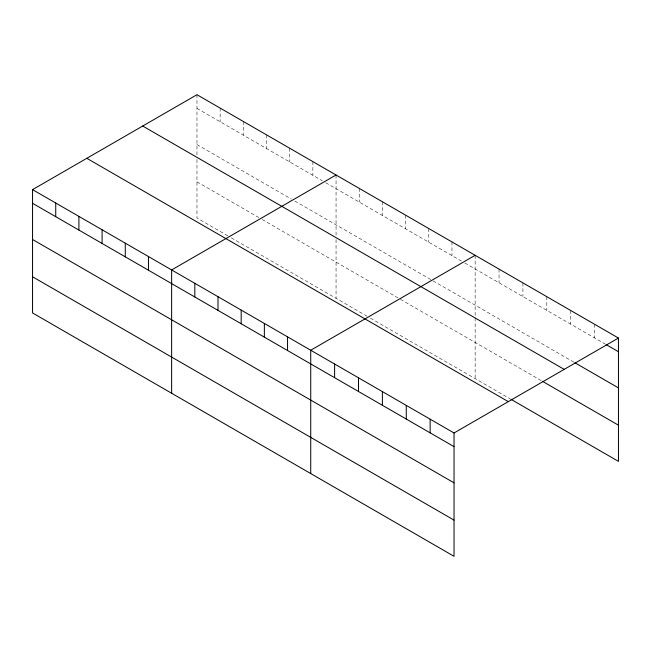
<?xml version="1.0" encoding="UTF-8"?>
<svg xmlns="http://www.w3.org/2000/svg" width="651" height="651" viewBox="0 0 651 651"><rect width="100%" height="100%" fill="white"/><g stroke="black" fill="none" stroke-linecap="round" stroke-linejoin="round"><path stroke-width="0.49" stroke-dasharray="3.25 2.44" d="M196.968 108.375L322.318 180.75M325.752 182.728L461.413 261.051M464.847 263.037L605.658 344.33M196.968 144.563L291.412 199.092M294.846 201.069L432.215 280.386M433.078 280.874L574.092 362.29M196.968 181.841L258.789 217.532M262.223 219.517L399.592 298.825M400.455 299.322L541.681 380.859M227.874 235.874L196.968 218.028L196.968 159.275M231.317 237.859L366.969 316.174M370.403 318.16L510.124 398.827M594.566 324.255L594.566 337.926M570.683 310.47L570.683 324.141M546.799 296.677L546.799 310.348M522.916 282.892L522.916 296.563M499.032 269.099L499.032 282.77M475.149 255.306L475.149 316.939M475.149 317.924L475.149 378.63M451.965 241.928L451.965 255.599M428.781 228.542L428.781 242.213M405.606 215.155L405.606 228.835M382.422 201.777L382.422 215.448M359.238 188.391L359.238 202.062M336.054 175.005L336.054 235.654M336.054 239.584L336.054 298.329M312.879 161.627L312.879 175.298M289.695 148.241L289.695 161.912M266.511 134.855L266.511 148.526M243.336 121.477L243.336 135.148M220.152 108.09L220.152 121.761M196.968 94.704L196.968 155.353"/><path stroke-width="0.98" d="M32.55 189.636L454.032 432.972L454.032 556.296L32.55 312.952L32.55 189.636L196.968 94.704L618.45 338.048L618.45 461.364L510.97 399.315M336.054 175.005L171.636 269.937L171.636 393.261M475.149 255.306L310.73 350.238L310.73 473.562M454.032 432.972L618.45 338.048M606.504 344.818L618.45 351.719M574.947 362.786L618.45 387.898M142.707 126.034L564.189 369.369M542.535 381.356L618.45 425.184M86.811 158.307L508.293 401.643M32.55 203.307L454.032 446.643M32.55 239.487L454.032 482.83M32.55 276.773L454.032 520.108M430.148 419.179L430.148 432.858M406.265 405.394L406.265 419.065M382.381 391.601L382.381 405.28M358.498 377.816L358.498 391.487M334.614 364.023L334.614 377.694M287.547 336.852L287.547 350.523M264.363 323.466L264.363 337.145M241.179 310.088L241.179 323.759M218.004 296.701L218.004 310.372M194.82 283.315L194.82 296.994M148.461 256.551L148.461 270.222M125.277 243.165L125.277 256.836M102.093 229.787L102.093 243.458M78.909 216.401L78.909 230.072M55.734 203.014L55.734 216.685"/></g></svg>
